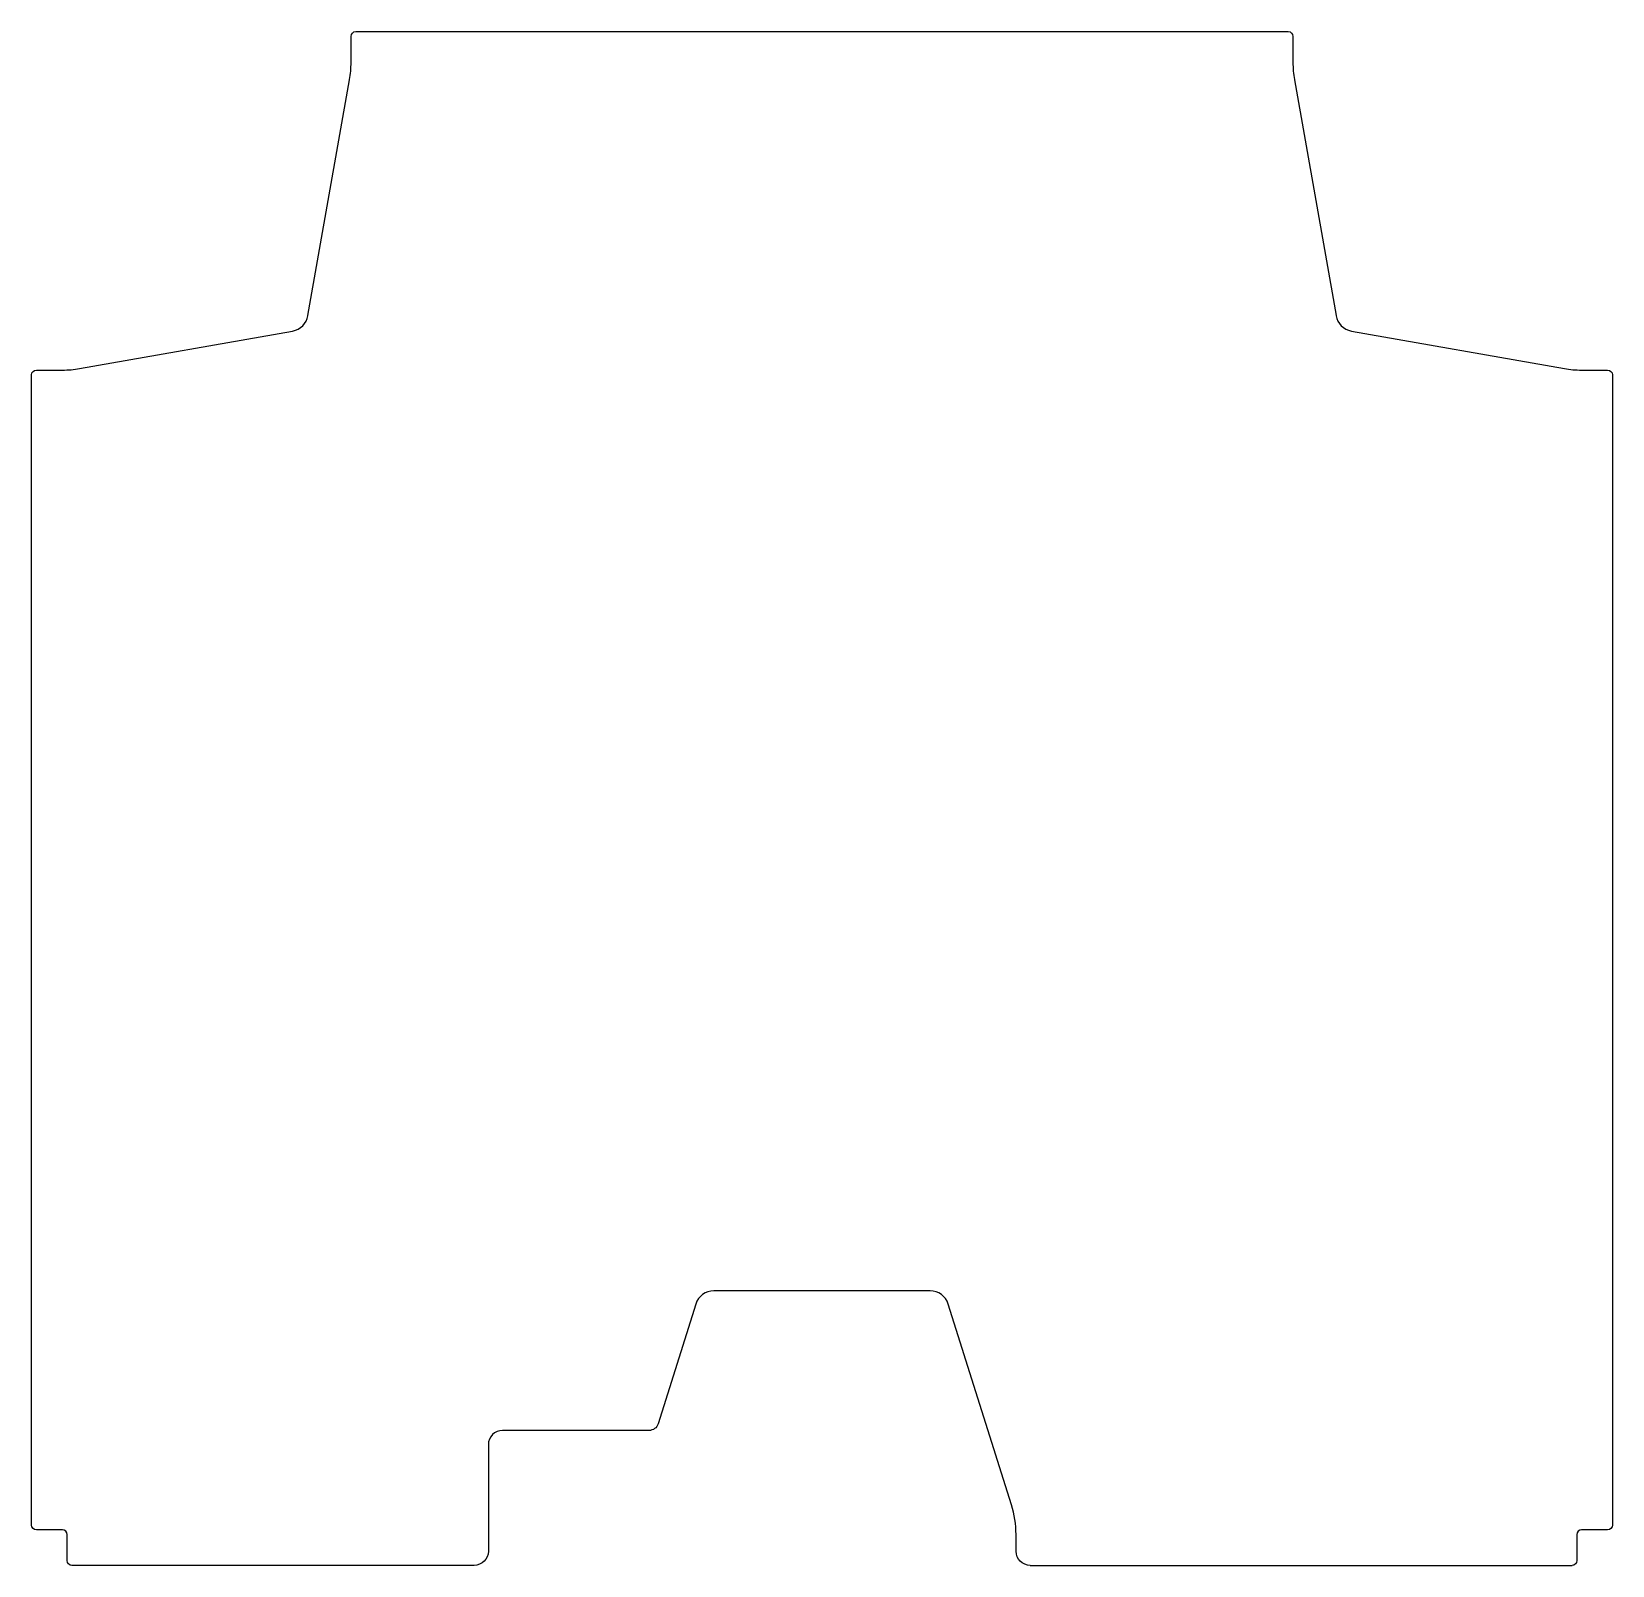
# Model space of a CAD drawing. Header units: millimetres. Extents: x -167 to 167, y -191 to 133.
import ezdxf

# ---------------------------------------------------------------- set-up
doc = ezdxf.new("R2010")
doc.units = ezdxf.units.MM
doc.header["$MEASUREMENT"] = 0
doc.layers.add('Mini_Merc_Deck_Panel_Fixed v1_0', color=7, linetype='Continuous')

msp = doc.modelspace()

# ---------------------------------------------------------------- linework, layer by layer
at = {"layer": 'Mini_Merc_Deck_Panel_Fixed v1_0'}
for p, q in [((-99.5, 126), (-99.5, 131.5)), ((-98.5, 132.5), (98.5, 132.5)), ((99.5, 131.5), (99.5, 126)), ((-108.61, 72.5), (-99.82, 122.35)), ((99.82, 122.35), (108.61, 72.5)), ((-156.85, 61.32), (-111.85, 69.25)), ((111.85, 69.25), (156.85, 61.32)), ((-166, 61), (-160.5, 61)), ((160.5, 61), (166, 61)), ((-167, -183), (-167, 60)), ((167, 60), (167, -183)), ((22.85, -133.5), (-22.85, -133.5)), ((-26.66, -136.3), (-34.64, -161.6)), ((40.03, -178.69), (26.66, -136.3)), ((-36.55, -163), (-67.5, -163)), ((-70.5, -166), (-70.5, -188.5)), ((-160.5, -184), (-166, -184)), ((-159.5, -190.5), (-159.5, -185)), ((41, -188.5), (41, -185)), ((159.5, -185), (159.5, -190.5)), ((166, -184), (160.5, -184)), ((-73.5, -191.5), (-158.5, -191.5)), ((44, -191.5), (158.5, -191.5))]:
    msp.add_line(p, q, dxfattribs=at)
at = {"layer": 'Mini_Merc_Deck_Panel_Fixed v1_0', "extrusion": (0, 0, -1)}
for centre, radius, start, end in [((98.5, 131.5), 1, 360, 90), ((-98.5, 131.5), 1, 90, 180), ((166, 60), 1, 0, 90), ((-166, 60), 1, 90, 180), ((36.55, -161), 2, 197.5, 270), ((166, -183), 1, 270, 0), ((-166, -183), 1, 180, 270), ((73.5, -188.5), 3, 180, 270), ((-44, -188.5), 3, 270, 360), ((158.5, -190.5), 1, 270, 0), ((-158.5, -190.5), 1, 180, 270)]:
    msp.add_arc(centre, radius, start, end, dxfattribs=at)
at = {"layer": 'Mini_Merc_Deck_Panel_Fixed v1_0'}
for centre, radius, start, end in [((-120.5, 126), 21, 350, 0), ((120.5, 126), 21, 180, 190), ((-112.55, 73.19), 4, 280, 350), ((112.55, 73.19), 4, 190, 260), ((-160.5, 82), 21, 270, 280), ((160.5, 82), 21, 260, 270), ((-22.85, -137.5), 4, 90, 162.5), ((22.85, -137.5), 4, 17.5, 90), ((-67.5, -166), 3, 90, 180), ((20, -185), 21, 360, 17.5), ((-160.5, -185), 1, 360, 90), ((160.5, -185), 1, 90, 180)]:
    msp.add_arc(centre, radius, start, end, dxfattribs=at)

doc.saveas('drawing.dxf')
